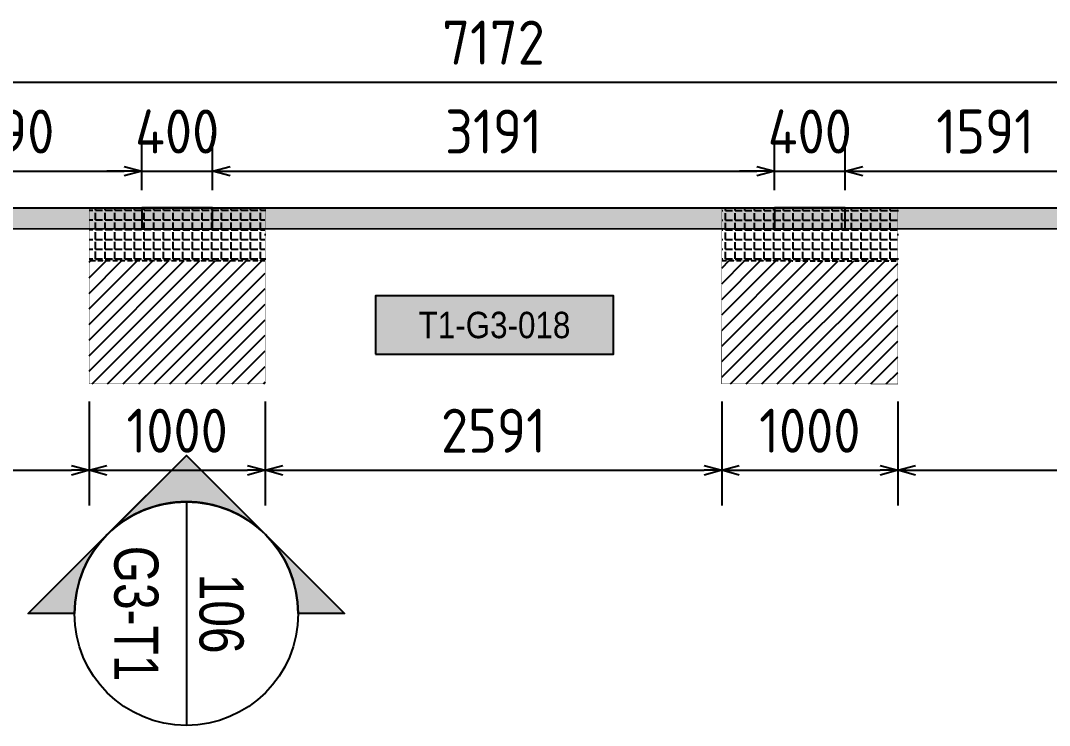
# Model space of a CAD drawing. Header units: centimetres. Extents: x -6122352 to 7132207, y -1694241 to 1947892.
# Drawn here: x 3274010 to 3279849, y 57825 to 61828 of the extents above; entities that cross this region are included whole.
import ezdxf
from ezdxf.enums import TextEntityAlignment as Align

# ---------------------------------------------------------------- set-up
doc = ezdxf.new("R2010")
doc.units = ezdxf.units.CM
doc.header["$MEASUREMENT"] = 0
doc.header["$PDMODE"] = 66
doc.header["$PDSIZE"] = 100
doc.linetypes.add('DASHED2', pattern=[0.375, 0.25, -0.125])
for name, color, linetype in [('00-MI-DIM', 7, 'Continuous'), ('@MI-FOOTINGS', 7, 'Continuous'), ('@MI-TYPE-01', 30, 'Continuous'), ('@MI-TYPE-02', 6, 'Continuous'), ('PANEL-TAGS', 7, 'Continuous')]:
    doc.layers.add(name, color=color, linetype=linetype)
doc.styles.add('Arial Narrow', font='ARIALN.TTF', dxfattribs={"width": 0.95, "height": 500})
doc.styles.add('PANELTAG_STYLE', font='arial.ttf')
doc.styles.add('Schueco-BEMSTIL', font='isocpeur.ttf', dxfattribs={"width": 0.9})
doc.dimstyles.new('MI- JWC-TXT-2.5 MM', dxfattribs={"dimscale": 1.5, "dimtxt": 2.5, "dimasz": 1, "dimexe": 2, "dimexo": 1, "dimgap": 1, "dimtad": 1, "dimdec": 0, "dimdsep": 46, "dimtxsty": 'Schueco-BEMSTIL', "dimblk": 'OPEN30', "dimcen": 0, "dimdle": 2, "dimclrd": 140, "dimclre": 8, "dimclrt": 40, "dimadec": 0, "dimazin": 2, "dimtfac": 1, "dimtdec": 0, "dimtix": 1, "dimtmove": 2, "dimatfit": 3, "dimldrblk": 'OPEN', "dimfxl": 2, "dimlwd": -1, "dimlwe": -1, "dimarcsym": 0})

# ---------------------------------------------------------------- blocks, each defined once
blk = doc.blocks.new('RCC COPING')
at = {"layer": '@MI-TYPE-01', "transparency": 33554679}
h = blk.add_hatch(color=8, dxfattribs=at)
h.dxf.hatch_style = 1
h.paths.add_polyline_path([(60.00000000000364, 200), (-59.99999999999636, 200), (-59.99999999999636, -200), (60.00000000000364, -200)])
at = {"layer": '@MI-TYPE-01', "color": 30}
blk.add_lwpolyline([(-59.99999999999636, 200), (60.00000000000364, 200), (60.00000000000364, -200), (-59.99999999999636, -200)], close=True, dxfattribs=at)
blk = doc.blocks.new('31309MM')
at = {"layer": '@MI-TYPE-01', "transparency": 33554679}
h = blk.add_hatch(color=30, dxfattribs=at)
h.dxf.hatch_style = 1
h.paths.add_polyline_path([(0, 120.0000000000582), (5581.866123049753, 120.0000000000582), (5581.866123049753, 0), (0, 0)])
h.paths.add_polyline_path([(5591.866123044863, -1.164153218269348e-10), (12763.97374439728, -1.164153218269348e-10), (12763.97374439752, 120.0000000000582), (5591.866123044863, 120)])
h.paths.add_polyline_path([(12773.97374439193, 120), (18355.62019030144, 119.9999999999418), (18355.62019030168, -0.1500736206653528), (12773.97374439193, -0.1500736207235605)])
h.paths.add_polyline_path([(18365.71023449278, -0.1500736205489375), (23537.39638165059, -0.1500736205489375), (23537.39638165035, 119.9999999999418), (18365.71023449278, 119.9999999999418)])
h.paths.add_polyline_path([(23547.39638164593, 120), (30719.50400295644, 120), (30719.50400295644, -5.820766091346741e-11), (23547.39638164593, -5.820766091346741e-11)])
h.paths.add_polyline_path([(30729.50400295085, 0), (36309.33053738088, -5.820766091346741e-11), (36309.33053738088, 119.9999662167393), (30729.50400295109, 119.9999662167975)])
at = {"layer": '@MI-TYPE-01', "color": 30}
blk.add_lwpolyline([(5591.866123044863, -1.164153218269348e-10), (12763.97374439728, -1.164153218269348e-10), (12763.97374439752, 120.0000000000582), (5591.866123044863, 120)], close=True, dxfattribs=at)
at = {"layer": '@MI-TYPE-01', "color": 240, "true_color": 0xed1f24, "rotation": 89.95700707059105}
for p in [(7382.383187474916, 59.99998310836963), (10973.22624817607, 59.99998310831143)]:
    blk.add_blockref('RCC COPING', p, dxfattribs=at)
blk = doc.blocks.new('A$Ceca04276')
at = {"layer": '@MI-TYPE-01', "color": 30, "rotation": 89.98971944707202}
blk.add_blockref('31309MM', (0.4863932078296784, 9.943239066810747), dxfattribs=at)
blk = doc.blocks.new('T1-FOOTING')
at = {"transparency": 33554679}
h = blk.add_hatch(dxfattribs=at)
h.set_pattern_fill('ANGLE', color=256, scale=500)
h.set_pattern_definition([(0, (0, 0), (0, 137.5), [100, -37.5]), (90, (0, 0), (-137.5, 8.419446744138054e-15), [100, -37.5])])
h.paths.add_polyline_path([(-500, -300.0000000000218), (499.9999999999964, -300.0000000000218), (499.9999999999964, -1.818989403545856e-11), (-500, -1.818989403545856e-11)])
h.paths.add_polyline_path([(-499.75, -299.7500000000218), (499.7499999999964, -299.7500000000218), (499.7499999999964, -0.2500000000181899), (-499.75, -0.2500000000181899)], flags=16)
h = blk.add_hatch(dxfattribs=at)
h.set_pattern_fill('ANGLE', color=8, scale=200)
h.set_pattern_definition([(0, (0, 0), (0, 55.00000000000001), [40, -15]), (90, (0, 0), (-55.00000000000001, 3.367778697655222e-15), [40, -15])])
h.paths.add_polyline_path([(500.0000000000025, -300.0000000000218), (500.0000000000035, -1.818989403545856e-11), (-500, -1.816147232602816e-11), (-499.9999999999989, -300.0000000000291)])
h = blk.add_hatch(dxfattribs=at)
h.set_pattern_fill('ANSI31', color=8, scale=500)
h.set_pattern_definition([(45, (0, 0), (-44.19417382415922, 44.19417382415922), [])])
h.paths.add_polyline_path([(500, -1000.000000000015), (500.0000000000025, -300.0000000000218), (-499.9999999999989, -300.000000000029), (-499.9999999999964, -1000.000000000011)])
at = {"layer": '@MI-TYPE-01', "color": 240, "linetype": 'DASHED2', "true_color": 0xed1f24}
blk.add_line((-500.0000000000073, -300.0000000000291), (499.9999999999964, -300.0000000000218), dxfattribs=at)
at = {"layer": '@MI-TYPE-01', "color": 240, "true_color": 0xed1f24, "const_width": 2.5}
blk.add_lwpolyline([(-500, -1.818989403545856e-11), (500.0000000000036, -1.818989403545856e-11), (500, -1000.000000000015), (-499.9999999999964, -1000.000000000011)], close=True, dxfattribs=at)
blk = doc.blocks.new('_Open30')
at = {"color": 0, "linetype": 'ByBlock', "lineweight": -2}
for p, q in [((-1, 0.26794919), (0, 0)), ((0, 0), (-1, -0.26794919)), ((0, 0), (-1, 0))]:
    blk.add_line(p, q, dxfattribs=at)
blk = doc.blocks.new('*D1294')
at = {"color": 8, "transparency": 16777216}
for p, q in [((-105.533126522616, -29389.36202277175), (-919.3445929939924, -29389.36202277175)), ((-106.8108957201691, -36561.4695303017), (-919.3445929939908, -36561.4695303017))]:
    blk.add_line(p, q, dxfattribs=at)
at = {"color": 140, "transparency": 16777216}
blk.add_line((-719.3445929939907, -36461.4695303017), (-719.3445929939921, -29489.36202277175), dxfattribs=at)
at = {"layer": 'Defpoints', "color": 0, "transparency": 16777216}
for p in [(-719.3445929939923, -29389.36202277175), (-5.533126522615922, -29389.36202277175), (-6.810895720169051, -36561.4695303017)]:
    blk.add_point(p, dxfattribs=at)
at = {"color": 140, "transparency": 16777216, "xscale": 100, "yscale": 100, "zscale": 100}
for p, rotation in [((-719.3445929939923, -29389.36202277175), 90), ((-719.3445929939907, -36561.4695303017), 270)]:
    blk.add_blockref('_Open30', p, dxfattribs=dict(at, rotation=rotation))
at = {"color": 40, "transparency": 16777216, "insert": (-944.3445929940007, -32975.41577653672), "char_height": 250, "attachment_point": 5, "rotation": 90, "style": 'Schueco-BEMSTIL'}
blk.add_mtext('7172', dxfattribs=at)
blk = doc.blocks.new('_Open')
at = {"color": 0, "linetype": 'ByBlock', "lineweight": -2}
for p, q in [((-1, 0.1666666666666667), (0, 0)), ((-1, -0.1666666666666667), (0, 0)), ((0, 0), (-1, 0))]:
    blk.add_line(p, q, dxfattribs=at)
blk = doc.blocks.new('*D1282')
at = {"color": 8, "transparency": 16777216}
for p, q in [((-106.3774665857292, -34970.99748363046), (-414.3153052969084, -34970.99748363046)), ((-106.8108957201682, -36561.4695303017), (-414.315305296908, -36561.4695303017))]:
    blk.add_line(p, q, dxfattribs=at)
at = {"color": 140, "transparency": 16777216}
blk.add_line((-214.3153052969081, -36461.4695303017), (-214.3153052969084, -35070.99748363046), dxfattribs=at)
at = {"layer": 'Defpoints', "color": 0, "transparency": 16777216}
for p in [(-214.3153052969084, -34970.99748363046), (-6.377466585729138, -34970.99748363046), (-6.810895720168144, -36561.4695303017)]:
    blk.add_point(p, dxfattribs=at)
at = {"color": 140, "transparency": 16777216, "xscale": 100, "yscale": 100, "zscale": 100}
for p, rotation in [((-214.3153052969084, -34970.99748363046), 90), ((-214.315305296908, -36561.4695303017), 270)]:
    blk.add_blockref('_Open30', p, dxfattribs=dict(at, rotation=rotation))
at = {"color": 40, "transparency": 16777216, "insert": (-439.3153052969183, -35766.23350696608), "char_height": 250, "attachment_point": 5, "rotation": 90, "style": 'Schueco-BEMSTIL'}
blk.add_mtext('1590', dxfattribs=at)
blk = doc.blocks.new('*D1305')
at = {"color": 140, "transparency": 16777216}
for p, q in [((-214.3153052969099, -34470.99754911532), (-214.3153052969099, -34370.99754911532)), ((-214.3153052969098, -34970.99748363046), (-214.3153052969099, -34570.99754911532)), ((-214.3153052969097, -35070.99748363046), (-214.3153052969097, -35170.99748363046))]:
    blk.add_line(p, q, dxfattribs=at)
at = {"color": 8, "transparency": 16777216}
for p, q in [((-106.606350594877, -34570.99754911532), (-414.3153052969099, -34570.99754911532)), ((-106.3774665857303, -34970.99748363046), (-414.3153052969098, -34970.99748363046))]:
    blk.add_line(p, q, dxfattribs=at)
at = {"layer": 'Defpoints', "color": 0, "transparency": 16777216}
for p in [(-214.3153052969099, -34570.99754911532), (-6.606350594876979, -34570.99754911532), (-6.377466585730271, -34970.99748363046)]:
    blk.add_point(p, dxfattribs=at)
at = {"color": 140, "transparency": 16777216, "xscale": 100, "yscale": 100, "zscale": 100}
for p, rotation in [((-214.3153052969099, -34570.99754911532), 270), ((-214.3153052969098, -34970.99748363046), 90)]:
    blk.add_blockref('_Open30', p, dxfattribs=dict(at, rotation=rotation))
at = {"color": 40, "transparency": 16777216, "insert": (-439.3153052969196, -34770.99751637288), "char_height": 250, "attachment_point": 5, "rotation": 90, "style": 'Schueco-BEMSTIL'}
blk.add_mtext('400', dxfattribs=at)
blk = doc.blocks.new('*D1306')
at = {"color": 8, "transparency": 16777216}
for p, q in [((-105.7377287432399, -31380.15447991655), (-414.3153052969108, -31380.15447991655)), ((-106.6063505948771, -34570.99754911532), (-414.3153052969101, -34570.99754911532))]:
    blk.add_line(p, q, dxfattribs=at)
at = {"color": 140, "transparency": 16777216}
blk.add_line((-214.3153052969101, -34470.99754911532), (-214.3153052969108, -31480.15447991655), dxfattribs=at)
at = {"layer": 'Defpoints', "color": 0, "transparency": 16777216}
for p in [(-214.3153052969108, -31380.15447991655), (-5.737728743239858, -31380.15447991655), (-6.606350594877096, -34570.99754911532)]:
    blk.add_point(p, dxfattribs=at)
at = {"color": 140, "transparency": 16777216, "xscale": 100, "yscale": 100, "zscale": 100}
for p, rotation in [((-214.3153052969108, -31380.15447991655), 90), ((-214.3153052969101, -34570.99754911532), 270)]:
    blk.add_blockref('_Open30', p, dxfattribs=dict(at, rotation=rotation))
at = {"color": 40, "transparency": 16777216, "insert": (-439.3153052969197, -32975.57601451593), "char_height": 250, "attachment_point": 5, "rotation": 90, "style": 'Schueco-BEMSTIL'}
blk.add_mtext('3191', dxfattribs=at)
blk = doc.blocks.new('*D1307')
at = {"color": 140, "transparency": 16777216}
for p, q in [((-214.3153052969115, -30880.15445952776), (-214.3153052969115, -30780.15445952776)), ((-214.3153052969114, -31380.15447991655), (-214.3153052969114, -30980.15445952776)), ((-214.3153052969113, -31480.15447991655), (-214.3153052969113, -31580.15447991655))]:
    blk.add_line(p, q, dxfattribs=at)
at = {"color": 8, "transparency": 16777216}
for p, q in [((-105.8165391141393, -30980.15445952776), (-414.3153052969115, -30980.15445952776)), ((-105.7377287432404, -31380.15447991655), (-414.3153052969114, -31380.15447991655))]:
    blk.add_line(p, q, dxfattribs=at)
at = {"layer": 'Defpoints', "color": 0, "transparency": 16777216}
for p in [(-214.3153052969114, -30980.15445952776), (-5.81653911413927, -30980.15445952776), (-5.737728743240327, -31380.15447991655)]:
    blk.add_point(p, dxfattribs=at)
at = {"color": 140, "transparency": 16777216, "xscale": 100, "yscale": 100, "zscale": 100}
for p, rotation in [((-214.3153052969114, -30980.15445952776), 270), ((-214.3153052969114, -31380.15447991655), 90)]:
    blk.add_blockref('_Open30', p, dxfattribs=dict(at, rotation=rotation))
at = {"color": 40, "transparency": 16777216, "insert": (-439.3153052969202, -31180.15446972215), "char_height": 250, "attachment_point": 5, "rotation": 90, "style": 'Schueco-BEMSTIL'}
blk.add_mtext('400', dxfattribs=at)
blk = doc.blocks.new('*D1346')
at = {"color": 8, "transparency": 16777216}
for p, q in [((-105.533126522615, -29389.36202277175), (-414.3153052969141, -29389.36202277175)), ((-105.8165391141376, -30980.15445952776), (-414.3153052969136, -30980.15445952776))]:
    blk.add_line(p, q, dxfattribs=at)
at = {"color": 140, "transparency": 16777216}
blk.add_line((-214.3153052969136, -30880.15445952776), (-214.3153052969139, -29489.36202277175), dxfattribs=at)
at = {"layer": 'Defpoints', "color": 0, "transparency": 16777216}
for p in [(-214.3153052969139, -29389.36202277175), (-5.533126522615015, -29389.36202277175), (-5.816539114137551, -30980.15445952776)]:
    blk.add_point(p, dxfattribs=at)
at = {"color": 140, "transparency": 16777216, "xscale": 100, "yscale": 100, "zscale": 100}
for p, rotation in [((-214.3153052969139, -29389.36202277175), 90), ((-214.3153052969136, -30980.15445952776), 270)]:
    blk.add_blockref('_Open30', p, dxfattribs=dict(at, rotation=rotation))
at = {"color": 40, "transparency": 16777216, "insert": (-439.3153052969223, -30184.75824114975), "char_height": 250, "attachment_point": 5, "rotation": 90, "style": 'Schueco-BEMSTIL'}
blk.add_mtext('1591', dxfattribs=at)
blk = doc.blocks.new('*D1355')
at = {"color": 8, "transparency": 16777216}
for p, q in [((1093.420406097152, -35271.17284856787), (1684.684925263749, -35271.17284856787)), ((1091.65866016259, -37862.29663762578), (1684.68492526375, -37862.29663762578))]:
    blk.add_line(p, q, dxfattribs=at)
at = {"color": 140, "transparency": 16777216}
blk.add_line((1484.68492526375, -37762.29663762578), (1484.684925263749, -35371.17284856787), dxfattribs=at)
at = {"layer": 'Defpoints', "color": 0, "transparency": 16777216}
for p in [(993.4204060971517, -35271.17284856787), (1484.684925263749, -35271.17284856787), (991.65866016259, -37862.29663762578)]:
    blk.add_point(p, dxfattribs=at)
at = {"color": 140, "transparency": 16777216, "xscale": 100, "yscale": 100, "zscale": 100}
for p, rotation in [((1484.684925263749, -35271.17284856787), 90), ((1484.68492526375, -37862.29663762578), 270)]:
    blk.add_blockref('_Open30', p, dxfattribs=dict(at, rotation=rotation))
at = {"color": 40, "transparency": 16777216, "insert": (1259.684925263739, -36566.73474309681), "char_height": 250, "attachment_point": 5, "rotation": 90, "style": 'Schueco-BEMSTIL'}
blk.add_mtext('2591', dxfattribs=at)
blk = doc.blocks.new('*D1356')
at = {"color": 8, "transparency": 16777216}
for p, q in [((1093.595745978179, -34271.17286393992), (1684.684925263749, -34271.17286393992)), ((1093.420406097152, -35271.17284856787), (1684.68492526375, -35271.17284856787))]:
    blk.add_line(p, q, dxfattribs=at)
at = {"color": 140, "transparency": 16777216}
blk.add_line((1484.684925263749, -35171.17284856787), (1484.684925263749, -34371.17286393992), dxfattribs=at)
at = {"layer": 'Defpoints', "color": 0, "transparency": 16777216}
for p in [(993.5957459781789, -34271.17286393992), (1484.684925263749, -34271.17286393992), (993.4204060971517, -35271.17284856787)]:
    blk.add_point(p, dxfattribs=at)
at = {"color": 140, "transparency": 16777216, "xscale": 100, "yscale": 100, "zscale": 100}
for p, rotation in [((1484.684925263749, -34271.17286393992), 90), ((1484.684925263749, -35271.17284856787), 270)]:
    blk.add_blockref('_Open30', p, dxfattribs=dict(at, rotation=rotation))
at = {"color": 40, "transparency": 16777216, "insert": (1259.684925263739, -34771.17285625388), "char_height": 250, "attachment_point": 5, "rotation": 90, "style": 'Schueco-BEMSTIL'}
blk.add_mtext('1000', dxfattribs=at)
blk = doc.blocks.new('*D1357')
at = {"color": 8, "transparency": 16777216}
for p, q in [((1094.060143939686, -31680.3298448127), (1684.684925263749, -31680.3298448127)), ((1093.595745978179, -34271.17286393992), (1684.68492526375, -34271.17286393992))]:
    blk.add_line(p, q, dxfattribs=at)
at = {"color": 140, "transparency": 16777216}
blk.add_line((1484.68492526375, -34171.17286393992), (1484.684925263749, -31780.3298448127), dxfattribs=at)
at = {"layer": 'Defpoints', "color": 0, "transparency": 16777216}
for p in [(994.0601439396855, -31680.3298448127), (1484.684925263749, -31680.3298448127), (993.5957459781789, -34271.17286393992)]:
    blk.add_point(p, dxfattribs=at)
at = {"color": 140, "transparency": 16777216, "xscale": 100, "yscale": 100, "zscale": 100}
for p, rotation in [((1484.684925263749, -31680.3298448127), 90), ((1484.68492526375, -34271.17286393992), 270)]:
    blk.add_blockref('_Open30', p, dxfattribs=dict(at, rotation=rotation))
at = {"color": 40, "transparency": 16777216, "insert": (1259.68492526374, -32975.7513543763), "char_height": 250, "attachment_point": 5, "rotation": 90, "style": 'Schueco-BEMSTIL'}
blk.add_mtext('2591', dxfattribs=at)
blk = doc.blocks.new('*D1358')
at = {"color": 8, "transparency": 16777216}
for p, q in [((1094.23548382067, -30680.32986018474), (1684.68492526375, -30680.32986018474)), ((1094.060143939686, -31680.3298448127), (1684.68492526375, -31680.3298448127))]:
    blk.add_line(p, q, dxfattribs=at)
at = {"color": 140, "transparency": 16777216}
blk.add_line((1484.68492526375, -31580.3298448127), (1484.684925263749, -30780.32986018474), dxfattribs=at)
at = {"layer": 'Defpoints', "color": 0, "transparency": 16777216}
for p in [(994.23548382067, -30680.32986018474), (1484.684925263749, -30680.32986018474), (994.0601439396855, -31680.3298448127)]:
    blk.add_point(p, dxfattribs=at)
at = {"color": 140, "transparency": 16777216, "xscale": 100, "yscale": 100, "zscale": 100}
for p, rotation in [((1484.684925263749, -30680.32986018474), 90), ((1484.68492526375, -31680.3298448127), 270)]:
    blk.add_blockref('_Open30', p, dxfattribs=dict(at, rotation=rotation))
at = {"color": 40, "transparency": 16777216, "insert": (1259.684925263741, -31180.32985249871), "char_height": 250, "attachment_point": 5, "rotation": 90, "style": 'Schueco-BEMSTIL'}
blk.add_mtext('1000', dxfattribs=at)
blk = doc.blocks.new('*D1359')
at = {"color": 8, "transparency": 16777216}
for p, q in [((1093.392966607353, -28088.9246097128), (1684.684925263749, -28088.9246097128)), ((1094.23548382067, -30680.32986018474), (1684.68492526375, -30680.32986018474))]:
    blk.add_line(p, q, dxfattribs=at)
at = {"color": 140, "transparency": 16777216}
blk.add_line((1484.68492526375, -30580.32986018474), (1484.684925263749, -28188.9246097128), dxfattribs=at)
at = {"layer": 'Defpoints', "color": 0, "transparency": 16777216}
for p in [(993.3929666073532, -28088.9246097128), (1484.684925263749, -28088.9246097128), (994.23548382067, -30680.32986018474)]:
    blk.add_point(p, dxfattribs=at)
at = {"color": 140, "transparency": 16777216, "xscale": 100, "yscale": 100, "zscale": 100}
for p, rotation in [((1484.684925263749, -28088.9246097128), 90), ((1484.68492526375, -30680.32986018474), 270)]:
    blk.add_blockref('_Open30', p, dxfattribs=dict(at, rotation=rotation))
at = {"color": 40, "transparency": 16777216, "insert": (1259.684925263741, -29384.62723494876), "char_height": 250, "attachment_point": 5, "rotation": 90, "style": 'Schueco-BEMSTIL'}
blk.add_mtext('2591', dxfattribs=at)
blk = doc.blocks.new('PANELTAG')
at = {"layer": 'PANEL-TAGS', "color": 1}
blk.add_lwpolyline([(-13.49999999999989, -3.300000000000182), (13.50000000000011, -3.300000000000182), (13.50000000000011, 3.299999999999727), (-13.49999999999989, 3.299999999999727)], close=True, dxfattribs=at)
at = {"layer": 'PANEL-TAGS', "color": 40, "true_color": 0xffd700}
blk.add_solid([(-13.49999999999989, -3.300000000000182), (13.50000000000011, -3.300000000000182), (-13.49999999999989, 3.299999999999727), (13.50000000000011, 3.299999999999727)], dxfattribs=at)
at = {"layer": 'PANEL-TAGS', "color": 5, "style": 'PANELTAG_STYLE', "width": 0.85}
blk.add_attdef('TAGNO', text='', height=3, dxfattribs=at).set_placement((1.13686837721616e-13, -4.547473508864641e-13), align=Align.MIDDLE)
blk = doc.blocks.new('*U1871')
h = blk.add_hatch(color=94)
edge = h.paths.add_edge_path()
edge.add_line((-5.853590386044781e-15, -6.350000000000011), (-3.839567134987508e-15, -8.98025612106916))
edge.add_line((-3.839567134987508e-15, -8.98025612106916), (-8.98025612106916, -1.4210854715202e-14))
edge.add_line((-8.98025612106916, -1.364422505680946e-14), (-1.243449787580175e-14, 8.980256121069147))
edge.add_line((-1.308023176029987e-14, 8.980256121069147), (-6.554262137165959e-15, 6.349999999999988))
edge.add_arc((-2.326472348102011e-15, -1.154631945610163e-14), 6.35, 90.00000000000004, 269.9999999999999)
at = {"color": 94}
blk.add_line((-6.35, -5.639932965095795e-15), (6.35, -1.127986593019159e-14), dxfattribs=at)
for points in [[(-5.853590386044781e-15, -6.350000000000011), (-3.839567134987508e-15, -8.98025612106916), (-8.98025612106916, -1.364422505680946e-14), (-1.308023176029987e-14, 8.980256121069147), (-6.554262137165959e-15, 6.349999999999988, 0.9999999999999994)], [(-4.490128060534579, 4.490128060534578, 0.4142135623730951), (-4.490128060534578, -4.49012806053458), (-8.98025612106916, -1.236372533598709e-15), (-4.490128060534585, 4.490128060534578)]]:
    blk.add_lwpolyline(points, format="xyb", close=True)
blk.add_circle((-1.409983241273949e-15, -5.639932965095795e-15), 6.35, dxfattribs=at)
at = {"style": 'Arial Narrow', "width": 0.95, "flags": 8}
blk.add_attdef('VIEWNUMBER', text='', height=2.5, dxfattribs=at).set_placement((-1.409983241273949e-15, -5.639932965095795e-15), align=Align.BOTTOM_CENTER)
blk.add_attdef('SHEETNUMBER', text='', height=2.5, dxfattribs=at).set_placement((-1.409983241273949e-15, -1.587500000000005), align=Align.TOP_CENTER)
blk = doc.blocks.new('T1-PARTITION PLAN')
at = {"layer": '@MI-FOOTINGS', "color": 240, "true_color": 0xed1f24, "rotation": 89.98995376478538}
for p in [(-5.852170747821219, -31180.15451261768), (-6.491908590309322, -34770.99751637285)]:
    blk.add_blockref('T1-FOOTING', p, dxfattribs=at)
at = {"layer": '@MI-TYPE-02', "xscale": -1, "rotation": 359.9795117387576}
blk.add_blockref('A$Ceca04276', (-7.324294468271546, -42163.27897696203), dxfattribs=at)
for base, p1, p2, picture, middle in [((1484.684925263749, -28088.9246097128), (994.2354838206695, -30680.32986018472), (993.3929666073527, -28088.92460971278), '*D1359', (1259.684925263741, -29384.62723494876)), ((-719.3445929939923, -29389.36202277175), (-6.810895720169047, -36561.46953030169), (-5.533126522615921, -29389.36202277174), '*D1294', (-944.3445929940007, -32975.41577653672)), ((-214.3153052969158, -29389.36202277175), (-5.816539114137549, -30980.15445952775), (-5.533126522615014, -29389.36202277174), '*D1346', (-439.3153052969223, -30184.75824114975)), ((-214.3153052969114, -30980.15445952776), (-5.737728743240325, -31380.15447991653), (-5.816539114139268, -30980.15445952775), '*D1307', (-439.3153052969202, -31180.15446972215)), ((-214.3153052969108, -31380.15447991655), (-6.606350594877092, -34570.99754911531), (-5.737728743239856, -31380.15447991653), '*D1306', (-439.3153052969197, -32975.57601451593)), ((1484.684925263749, -34271.17286393992), (993.4204060971513, -35271.17284856785), (993.5957459781785, -34271.1728639399), '*D1356', (1259.684925263739, -34771.17285625388)), ((-214.3153052969099, -34570.99754911532), (-6.377466585730268, -34970.99748363045), (-6.606350594876975, -34570.99754911531), '*D1305', (-439.3153052969196, -34770.99751637288)), ((-214.3153052969084, -34970.99748363046), (-6.810895720168141, -36561.46953030169), (-6.377466585729135, -34970.99748363045), '*D1282', (-439.3153052969183, -35766.23350696608))]:
    dim = blk.add_linear_dim(base=base, p1=p1, p2=p2, angle=90, dimstyle='MI- JWC-TXT-2.5 MM')
    dim.commit()
    dim.dimension.update_dxf_attribs({"geometry": picture, "text_midpoint": middle})
for base, p1, p2, picture, middle, set_off in [((1484.684925263704, -30680.32986018474), (994.0601439396394, -31680.32984481268), (994.2354838206238, -30680.32986018473), '*D1358', (1259.684925263695, -31180.32985249871), (-4.570210876408964e-11, -3.637978807091713e-12)), ((1484.684925263752, -31680.3298448127), (993.5957459781814, -34271.1728639399), (994.060143939688, -31680.32984481268), '*D1357', (1259.684925263743, -32975.7513543763), (2.955857780762017e-12, 0)), ((1484.684925263752, -35271.17284856787), (991.6586601625925, -37862.29663762576), (993.4204060971542, -35271.17284856785), '*D1355', (1259.684925263742, -36566.73474309681), (2.955857780762017e-12, 0))]:
    dim = blk.add_linear_dim(base=base, p1=p1, p2=p2, angle=90, dimstyle='MI- JWC-TXT-2.5 MM')
    dim.commit()
    dim.dimension.update_dxf_attribs({"geometry": picture, "text_midpoint": middle, "insert": set_off})
blk = doc.blocks.new('A$C6eaee182')
at = {"layer": '00-MI-DIM'}
ref = blk.add_blockref('*U1871', (2307.104661816615, 13279.2482970093, 1.183302581301932e-05), dxfattribs=dict(at, xscale=100, yscale=100, zscale=100))
ref.add_attrib('VIEWNUMBER', '106', dxfattribs={"layer": '0', "height": 250, "style": 'Arial Narrow', "width": 0.95}).set_placement((2307.104661816615, 13279.2482970093, 1.183302581301932e-05), align=Align.BOTTOM_CENTER)
ref.add_attrib('SHEETNUMBER', 'G3-T1', dxfattribs={"layer": '0', "height": 250, "style": 'Arial Narrow', "width": 0.95}).set_placement((2307.104661816615, 13120.4982970093, 1.183302581301932e-05), align=Align.TOP_CENTER)
at = {"layer": '@MI-TYPE-01'}
blk.add_blockref('T1-PARTITION PLAN', (8.669172612717375, 47998.28419365191), dxfattribs=at)
at = {"layer": 'PANEL-TAGS'}
ref = blk.add_blockref('PANELTAG', (668.0918343999074, 15028.38382460049), dxfattribs=dict(at, xscale=50.00000000000001, yscale=50.00000000000001, zscale=50.00000000000001, rotation=90.00000000000001))
ref.add_attrib('TAGNO', 'T1-G3-018', dxfattribs={"color": 5, "height": 150, "rotation": 90, "style": 'PANELTAG_STYLE', "width": 0.8499999999999999}).set_placement((668.0918343999074, 15028.38382460049), align=Align.MIDDLE_CENTER)

msp = doc.modelspace()

# ---------------------------------------------------------------- block references
at = {"layer": '@MI-TYPE-01', "rotation": 270}
msp.add_blockref('A$C6eaee182', (3261671.432551252, 60767.58096113017), dxfattribs=at)

doc.saveas('drawing.dxf')
